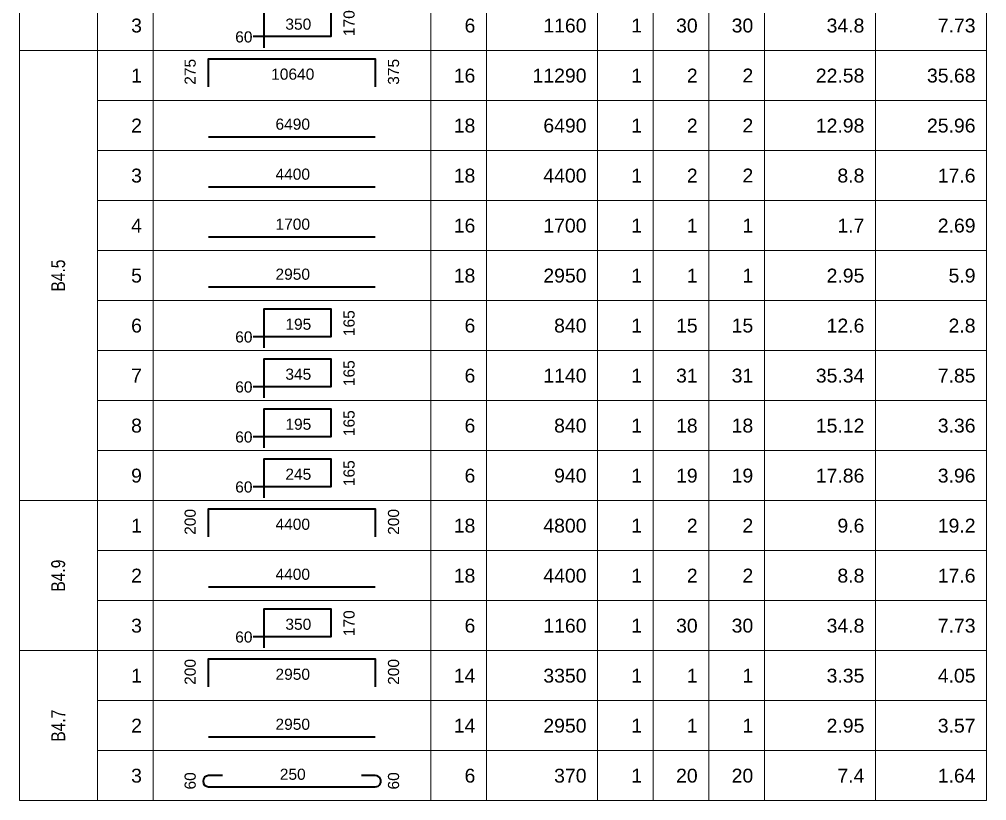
# Model space of a CAD drawing. Header units: millimetres. Extents: x -529861 to -223882, y -171969 to 61504.
# Drawn here: x -396757 to -384922, y -170063 to -160501 of the extents above; entities that cross this region are included whole.
import ezdxf
from ezdxf.enums import TextEntityAlignment as Align

# ---------------------------------------------------------------- set-up
doc = ezdxf.new("R2010")
doc.units = ezdxf.units.MM
doc.header["$LTSCALE"] = 5000
for name, color, linetype, lineweight in [('kata_net khung', 3, 'Continuous', 20), ('kata_text', 7, 'Continuous', 30), ('kata_thep chu', 1, 'Continuous', 35), ('S-dims', 8, 'Continuous', 18)]:
    doc.layers.add(name, color=color, linetype=linetype, lineweight=lineweight)
doc.styles.add('kata_text', font='arial.ttf', dxfattribs={"width": 0.8})

# ---------------------------------------------------------------- blocks, each defined once
blk = doc.blocks.new('dang05')
at = {"layer": 'kata_net khung'}
for p, q in [((0, 0), (0, -900)), ((1405, 0), (1405, -900)), ((2405, 0), (2405, -900)), ((7405, 0), (7405, -900)), ((8405, 0), (8405, -900)), ((10405, 0), (10405, -900)), ((11405, 0), (11405, -900)), ((12405, 0), (12405, -900)), ((13405, 0), (13405, -900)), ((15405, 0), (15405, -900)), ((17405, 0), (17405, -900)), ((1405, -900), (17405, -900))]:
    blk.add_line(p, q, dxfattribs=at)
at = {"layer": 'kata_thep chu'}
blk.add_lwpolyline([(4405, -850), (4405, -150), (5605, -150), (5605, -650), (4205, -650)], dxfattribs=at)
at = {"layer": 'kata_text', "style": 'kata_text'}
for tag, height, p in [('D03', 250, (2205, -450)), ('D03', 250, (8205, -450)), ('D03', 250, (10205, -450)), ('D03', 250, (11205, -450)), ('D03', 250, (12205, -450)), ('D03', 250, (13205, -450)), ('D03', 250, (15205, -450)), ('D03', 250, (17205, -450)), ('0000', 200, (4195, -654))]:
    blk.add_attdef(tag, text='', height=height, dxfattribs=at).set_placement(p, align=Align.MIDDLE_RIGHT)
blk.add_attdef('D03', text='', height=200, dxfattribs=at).set_placement((5020, -425), align=Align.MIDDLE_CENTER)
blk.add_attdef('1000', text='', height=200, rotation=90, dxfattribs=at).set_placement((5933, -173), align=Align.MIDDLE_RIGHT)
blk = doc.blocks.new('dang04')
at = {"layer": 'kata_net khung'}
for p, q in [((0, 0), (0, -900)), ((1405, 0), (1405, -900)), ((2405, 0), (2405, -900)), ((7405, 0), (7405, -900)), ((8405, 0), (8405, -900)), ((10405, 0), (10405, -900)), ((11405, 0), (11405, -900)), ((12405, 0), (12405, -900)), ((13405, 0), (13405, -900)), ((15405, 0), (15405, -900)), ((17405, 0), (17405, -900)), ((1405, -900), (17405, -900))]:
    blk.add_line(p, q, dxfattribs=at)
at = {"layer": 'kata_thep chu'}
blk.add_lwpolyline([(3405, -650), (3405, -150), (6405, -150), (6405, -650)], dxfattribs=at)
at = {"layer": 'kata_text', "style": 'kata_text'}
for p in [(3073, -150), (6733, -150)]:
    blk.add_attdef('D03', text='', height=200, rotation=90, dxfattribs=at).set_placement(p, align=Align.MIDDLE_RIGHT)
for p in [(2205, -450), (8205, -450), (10205, -450), (11205, -450), (12205, -450), (13205, -450), (15205, -450), (17205, -450)]:
    blk.add_attdef('D03', text='', height=250, dxfattribs=at).set_placement(p, align=Align.MIDDLE_RIGHT)
blk.add_attdef('D03', text='', height=200, dxfattribs=at).set_placement((4920, -425), align=Align.MIDDLE_CENTER)
blk = doc.blocks.new('dang01')
at = {"layer": 'kata_net khung'}
for p, q in [((0, 0), (0, -900)), ((1405, 0), (1405, -900)), ((2405, 0), (2405, -900)), ((7405, 0), (7405, -900)), ((8405, 0), (8405, -900)), ((10405, 0), (10405, -900)), ((11405, 0), (11405, -900)), ((12405, 0), (12405, -900)), ((13405, 0), (13405, -900)), ((15405, 0), (15405, -900)), ((17405, 0), (17405, -900)), ((1405, -900), (17405, -900))]:
    blk.add_line(p, q, dxfattribs=at)
at = {"layer": 'kata_thep chu'}
blk.add_line((3405, -650), (6405, -650), dxfattribs=at)
at = {"layer": 'kata_text', "style": 'kata_text'}
for p in [(2205, -450), (8205, -450), (10205, -450), (11205, -450), (12205, -450), (13205, -450), (15205, -450), (17205, -450)]:
    blk.add_attdef('D03', text='', height=250, dxfattribs=at).set_placement(p, align=Align.MIDDLE_RIGHT)
blk.add_attdef('00000000', text='', height=200, dxfattribs=at).set_placement((4920, -425), align=Align.MIDDLE_CENTER)
blk = doc.blocks.new('dang02')
at = {"layer": 'kata_net khung'}
for p, q in [((0, 0), (0, -900)), ((1405, 0), (1405, -900)), ((2405, 0), (2405, -900)), ((7405, 0), (7405, -900)), ((8405, 0), (8405, -900)), ((10405, 0), (10405, -900)), ((11405, 0), (11405, -900)), ((12405, 0), (12405, -900)), ((13405, 0), (13405, -900)), ((15405, 0), (15405, -900)), ((17405, 0), (17405, -900)), ((1405, -900), (17405, -900))]:
    blk.add_line(p, q, dxfattribs=at)
at = {"layer": 'kata_thep chu'}
blk.add_lwpolyline([(3655, -450), (3405, -450, 1), (3405, -650), (6405, -650, 1.000854), (6405, -450), (6155, -450)], format="xyb", dxfattribs=at)
at = {"layer": 'kata_text', "style": 'kata_text'}
for p in [(2205, -450), (8205, -450), (10205, -450), (11205, -450), (12205, -450), (13205, -450), (15205, -450), (17205, -450)]:
    blk.add_attdef('D03', text='', height=250, dxfattribs=at).set_placement(p, align=Align.MIDDLE_RIGHT)
for p in [(3073, -699), (6733, -699)]:
    blk.add_attdef('D03', text='', height=200, rotation=90, dxfattribs=at).set_placement(p, align=Align.MIDDLE_LEFT)
blk.add_attdef('D03', text='', height=200, dxfattribs=at).set_placement((4920, -425), align=Align.MIDDLE_CENTER)

msp = doc.modelspace()

# ---------------------------------------------------------------- linework, layer by layer
at = {"layer": 'kata_net khung', "linetype": 'ByBlock', "ltscale": 1500}
for p, q in [((-396757.14, -160883.11), (-395801.55, -160883.11)), ((-396757.14, -166391.11), (-395801.55, -166391.11)), ((-396757.14, -168227.11), (-395801.55, -168227.11))]:
    msp.add_line(p, q, dxfattribs=at)
at = {"layer": 'S-dims', "linetype": 'ByBlock', "ltscale": 1500}
msp.add_line((-396757.14, -170063.11), (-395801.55, -170063.11), dxfattribs=at)

# ---------------------------------------------------------------- block references
at = {"layer": 'kata_net khung', "linetype": 'ByBlock', "ltscale": 1500}
ref = msp.add_blockref('dang05', (-396757.14, -160271.11), dxfattribs=dict(at, xscale=0.68, yscale=0.68, zscale=0.68))
ref.add_attrib('D03', '3', dxfattribs={"layer": 'kata_text', "height": 170, "style": 'kata_text'}).set_placement((-395257.55, -160577.11), align=Align.MIDDLE_RIGHT)
ref.add_attrib('0000', '60', dxfattribs={"layer": 'kata_text', "height": 136, "style": 'kata_text'}).set_placement((-393904.6, -160716.1), align=Align.MIDDLE_RIGHT)
ref.add_attrib('D03', '350', dxfattribs={"layer": 'kata_text', "height": 136, "style": 'kata_text'}).set_placement((-393343.8, -160559.93), align=Align.MIDDLE_CENTER)
ref.add_attrib('1000', '170', dxfattribs={"layer": 'kata_text', "height": 136, "rotation": 90, "style": 'kata_text'}).set_placement((-392723.04, -160389.07), align=Align.MIDDLE_RIGHT)
ref.add_attrib('D03', '6', dxfattribs={"layer": 'kata_text', "height": 170, "style": 'kata_text'}).set_placement((-391177.55, -160577.11), align=Align.MIDDLE_RIGHT)
ref.add_attrib('D03', '1160', dxfattribs={"layer": 'kata_text', "height": 170, "style": 'kata_text'}).set_placement((-389817.55, -160577.11), align=Align.MIDDLE_RIGHT)
ref.add_attrib('D03', '1', dxfattribs={"layer": 'kata_text', "height": 170, "style": 'kata_text'}).set_placement((-389137.55, -160577.11), align=Align.MIDDLE_RIGHT)
ref.add_attrib('D03', '30', dxfattribs={"layer": 'kata_text', "height": 170, "style": 'kata_text'}).set_placement((-388457.55, -160577.11), align=Align.MIDDLE_RIGHT)
ref.add_attrib('D03', '30', dxfattribs={"layer": 'kata_text', "height": 170, "style": 'kata_text'}).set_placement((-387777.55, -160576.88), align=Align.MIDDLE_RIGHT)
ref.add_attrib('D03', '34.8', dxfattribs={"layer": 'kata_text', "height": 170, "style": 'kata_text'}).set_placement((-386417.55, -160577.11), align=Align.MIDDLE_RIGHT)
ref.add_attrib('D03', '7.73', dxfattribs={"layer": 'kata_text', "height": 170, "style": 'kata_text'}).set_placement((-385057.55, -160577.11), align=Align.MIDDLE_RIGHT)
ref = msp.add_blockref('dang04', (-396757.14, -160883.11), dxfattribs=dict(at, xscale=0.68, yscale=0.68, zscale=0.68))
ref.add_attrib('D03', '1', dxfattribs={"layer": 'kata_text', "height": 170, "style": 'kata_text'}).set_placement((-395257.55, -161189.11), align=Align.MIDDLE_RIGHT)
ref.add_attrib('D03', '275', dxfattribs={"layer": 'kata_text', "height": 136, "rotation": 90, "style": 'kata_text'}).set_placement((-394667.27, -160985.11), align=Align.MIDDLE_RIGHT)
ref.add_attrib('D03', '10640', dxfattribs={"layer": 'kata_text', "height": 136, "style": 'kata_text'}).set_placement((-393411.8, -161171.93), align=Align.MIDDLE_CENTER)
ref.add_attrib('D03', '375', dxfattribs={"layer": 'kata_text', "height": 136, "rotation": 90, "style": 'kata_text'}).set_placement((-392179.04, -160985.11), align=Align.MIDDLE_RIGHT)
ref.add_attrib('D03', '16', dxfattribs={"layer": 'kata_text', "height": 170, "style": 'kata_text'}).set_placement((-391177.55, -161189.11), align=Align.MIDDLE_RIGHT)
ref.add_attrib('D03', '11290', dxfattribs={"layer": 'kata_text', "height": 170, "style": 'kata_text'}).set_placement((-389817.55, -161189.11), align=Align.MIDDLE_RIGHT)
ref.add_attrib('D03', '1', dxfattribs={"layer": 'kata_text', "height": 170, "style": 'kata_text'}).set_placement((-389137.55, -161189.11), align=Align.MIDDLE_RIGHT)
ref.add_attrib('D03', '2', dxfattribs={"layer": 'kata_text', "height": 170, "style": 'kata_text'}).set_placement((-388457.55, -161189.11), align=Align.MIDDLE_RIGHT)
ref.add_attrib('D03', '2', dxfattribs={"layer": 'kata_text', "height": 170, "style": 'kata_text'}).set_placement((-387777.55, -161188.88), align=Align.MIDDLE_RIGHT)
ref.add_attrib('D03', '22.58', dxfattribs={"layer": 'kata_text', "height": 170, "style": 'kata_text'}).set_placement((-386417.55, -161189.11), align=Align.MIDDLE_RIGHT)
ref.add_attrib('D03', '35.68', dxfattribs={"layer": 'kata_text', "height": 170, "style": 'kata_text'}).set_placement((-385057.55, -161189.11), align=Align.MIDDLE_RIGHT)
ref = msp.add_blockref('dang01', (-396757.14, -161495.11), dxfattribs=dict(at, xscale=0.68, yscale=0.68, zscale=0.68))
ref.add_attrib('D03', '2', dxfattribs={"layer": 'kata_text', "height": 170, "style": 'kata_text'}).set_placement((-395257.55, -161801.11), align=Align.MIDDLE_RIGHT)
ref.add_attrib('00000000', '6490', dxfattribs={"layer": 'kata_text', "height": 136, "style": 'kata_text'}).set_placement((-393411.8, -161783.93), align=Align.MIDDLE_CENTER)
ref.add_attrib('D03', '18', dxfattribs={"layer": 'kata_text', "height": 170, "style": 'kata_text'}).set_placement((-391177.55, -161801.11), align=Align.MIDDLE_RIGHT)
ref.add_attrib('D03', '6490', dxfattribs={"layer": 'kata_text', "height": 170, "style": 'kata_text'}).set_placement((-389817.55, -161801.11), align=Align.MIDDLE_RIGHT)
ref.add_attrib('D03', '1', dxfattribs={"layer": 'kata_text', "height": 170, "style": 'kata_text'}).set_placement((-389137.55, -161801.11), align=Align.MIDDLE_RIGHT)
ref.add_attrib('D03', '2', dxfattribs={"layer": 'kata_text', "height": 170, "style": 'kata_text'}).set_placement((-388457.55, -161801.11), align=Align.MIDDLE_RIGHT)
ref.add_attrib('D03', '2', dxfattribs={"layer": 'kata_text', "height": 170, "style": 'kata_text'}).set_placement((-387777.55, -161800.88), align=Align.MIDDLE_RIGHT)
ref.add_attrib('D03', '12.98', dxfattribs={"layer": 'kata_text', "height": 170, "style": 'kata_text'}).set_placement((-386417.55, -161801.11), align=Align.MIDDLE_RIGHT)
ref.add_attrib('D03', '25.96', dxfattribs={"layer": 'kata_text', "height": 170, "style": 'kata_text'}).set_placement((-385057.55, -161801.11), align=Align.MIDDLE_RIGHT)
ref = msp.add_blockref('dang01', (-396757.14, -162107.11), dxfattribs=dict(at, xscale=0.68, yscale=0.68, zscale=0.68))
ref.add_attrib('D03', '3', dxfattribs={"layer": 'kata_text', "height": 170, "style": 'kata_text'}).set_placement((-395257.55, -162413.11), align=Align.MIDDLE_RIGHT)
ref.add_attrib('00000000', '4400', dxfattribs={"layer": 'kata_text', "height": 136, "style": 'kata_text'}).set_placement((-393411.8, -162395.93), align=Align.MIDDLE_CENTER)
ref.add_attrib('D03', '18', dxfattribs={"layer": 'kata_text', "height": 170, "style": 'kata_text'}).set_placement((-391177.55, -162413.11), align=Align.MIDDLE_RIGHT)
ref.add_attrib('D03', '4400', dxfattribs={"layer": 'kata_text', "height": 170, "style": 'kata_text'}).set_placement((-389817.55, -162413.11), align=Align.MIDDLE_RIGHT)
ref.add_attrib('D03', '1', dxfattribs={"layer": 'kata_text', "height": 170, "style": 'kata_text'}).set_placement((-389137.55, -162413.11), align=Align.MIDDLE_RIGHT)
ref.add_attrib('D03', '2', dxfattribs={"layer": 'kata_text', "height": 170, "style": 'kata_text'}).set_placement((-388457.55, -162413.11), align=Align.MIDDLE_RIGHT)
ref.add_attrib('D03', '2', dxfattribs={"layer": 'kata_text', "height": 170, "style": 'kata_text'}).set_placement((-387777.55, -162412.88), align=Align.MIDDLE_RIGHT)
ref.add_attrib('D03', '8.8', dxfattribs={"layer": 'kata_text', "height": 170, "style": 'kata_text'}).set_placement((-386417.55, -162413.11), align=Align.MIDDLE_RIGHT)
ref.add_attrib('D03', '17.6', dxfattribs={"layer": 'kata_text', "height": 170, "style": 'kata_text'}).set_placement((-385057.55, -162413.11), align=Align.MIDDLE_RIGHT)
ref = msp.add_blockref('dang01', (-396757.14, -162719.11), dxfattribs=dict(at, xscale=0.68, yscale=0.68, zscale=0.68))
ref.add_attrib('D03', '4', dxfattribs={"layer": 'kata_text', "height": 170, "style": 'kata_text'}).set_placement((-395257.55, -163025.11), align=Align.MIDDLE_RIGHT)
ref.add_attrib('00000000', '1700', dxfattribs={"layer": 'kata_text', "height": 136, "style": 'kata_text'}).set_placement((-393411.8, -163007.93), align=Align.MIDDLE_CENTER)
ref.add_attrib('D03', '16', dxfattribs={"layer": 'kata_text', "height": 170, "style": 'kata_text'}).set_placement((-391177.55, -163025.11), align=Align.MIDDLE_RIGHT)
ref.add_attrib('D03', '1700', dxfattribs={"layer": 'kata_text', "height": 170, "style": 'kata_text'}).set_placement((-389817.55, -163025.11), align=Align.MIDDLE_RIGHT)
ref.add_attrib('D03', '1', dxfattribs={"layer": 'kata_text', "height": 170, "style": 'kata_text'}).set_placement((-389137.55, -163025.11), align=Align.MIDDLE_RIGHT)
ref.add_attrib('D03', '1', dxfattribs={"layer": 'kata_text', "height": 170, "style": 'kata_text'}).set_placement((-388457.55, -163025.11), align=Align.MIDDLE_RIGHT)
ref.add_attrib('D03', '1', dxfattribs={"layer": 'kata_text', "height": 170, "style": 'kata_text'}).set_placement((-387777.55, -163024.88), align=Align.MIDDLE_RIGHT)
ref.add_attrib('D03', '1.7', dxfattribs={"layer": 'kata_text', "height": 170, "style": 'kata_text'}).set_placement((-386417.55, -163025.11), align=Align.MIDDLE_RIGHT)
ref.add_attrib('D03', '2.69', dxfattribs={"layer": 'kata_text', "height": 170, "style": 'kata_text'}).set_placement((-385057.55, -163025.11), align=Align.MIDDLE_RIGHT)
ref = msp.add_blockref('dang01', (-396757.14, -163331.11), dxfattribs=dict(at, xscale=0.68, yscale=0.68, zscale=0.68))
ref.add_attrib('D03', '5', dxfattribs={"layer": 'kata_text', "height": 170, "style": 'kata_text'}).set_placement((-395257.55, -163637.11), align=Align.MIDDLE_RIGHT)
ref.add_attrib('00000000', '2950', dxfattribs={"layer": 'kata_text', "height": 136, "style": 'kata_text'}).set_placement((-393411.8, -163619.93), align=Align.MIDDLE_CENTER)
ref.add_attrib('D03', '18', dxfattribs={"layer": 'kata_text', "height": 170, "style": 'kata_text'}).set_placement((-391177.55, -163637.11), align=Align.MIDDLE_RIGHT)
ref.add_attrib('D03', '2950', dxfattribs={"layer": 'kata_text', "height": 170, "style": 'kata_text'}).set_placement((-389817.55, -163637.11), align=Align.MIDDLE_RIGHT)
ref.add_attrib('D03', '1', dxfattribs={"layer": 'kata_text', "height": 170, "style": 'kata_text'}).set_placement((-389137.55, -163637.11), align=Align.MIDDLE_RIGHT)
ref.add_attrib('D03', '1', dxfattribs={"layer": 'kata_text', "height": 170, "style": 'kata_text'}).set_placement((-388457.55, -163637.11), align=Align.MIDDLE_RIGHT)
ref.add_attrib('D03', '1', dxfattribs={"layer": 'kata_text', "height": 170, "style": 'kata_text'}).set_placement((-387777.55, -163636.88), align=Align.MIDDLE_RIGHT)
ref.add_attrib('D03', '2.95', dxfattribs={"layer": 'kata_text', "height": 170, "style": 'kata_text'}).set_placement((-386417.55, -163637.11), align=Align.MIDDLE_RIGHT)
ref.add_attrib('D03', '5.9', dxfattribs={"layer": 'kata_text', "height": 170, "style": 'kata_text'}).set_placement((-385057.55, -163637.11), align=Align.MIDDLE_RIGHT)
ref = msp.add_blockref('dang05', (-396757.14, -163943.11), dxfattribs=dict(at, xscale=0.68, yscale=0.68, zscale=0.68))
ref.add_attrib('D03', '6', dxfattribs={"layer": 'kata_text', "height": 170, "style": 'kata_text'}).set_placement((-395257.55, -164249.11), align=Align.MIDDLE_RIGHT)
ref.add_attrib('0000', '60', dxfattribs={"layer": 'kata_text', "height": 136, "style": 'kata_text'}).set_placement((-393904.6, -164388.1), align=Align.MIDDLE_RIGHT)
ref.add_attrib('D03', '195', dxfattribs={"layer": 'kata_text', "height": 136, "style": 'kata_text'}).set_placement((-393343.8, -164231.93), align=Align.MIDDLE_CENTER)
ref.add_attrib('1000', '165', dxfattribs={"layer": 'kata_text', "height": 136, "rotation": 90, "style": 'kata_text'}).set_placement((-392723.04, -164061.07), align=Align.MIDDLE_RIGHT)
ref.add_attrib('D03', '6', dxfattribs={"layer": 'kata_text', "height": 170, "style": 'kata_text'}).set_placement((-391177.55, -164249.11), align=Align.MIDDLE_RIGHT)
ref.add_attrib('D03', '840', dxfattribs={"layer": 'kata_text', "height": 170, "style": 'kata_text'}).set_placement((-389817.55, -164249.11), align=Align.MIDDLE_RIGHT)
ref.add_attrib('D03', '1', dxfattribs={"layer": 'kata_text', "height": 170, "style": 'kata_text'}).set_placement((-389137.55, -164249.11), align=Align.MIDDLE_RIGHT)
ref.add_attrib('D03', '15', dxfattribs={"layer": 'kata_text', "height": 170, "style": 'kata_text'}).set_placement((-388457.55, -164249.11), align=Align.MIDDLE_RIGHT)
ref.add_attrib('D03', '15', dxfattribs={"layer": 'kata_text', "height": 170, "style": 'kata_text'}).set_placement((-387777.55, -164248.88), align=Align.MIDDLE_RIGHT)
ref.add_attrib('D03', '12.6', dxfattribs={"layer": 'kata_text', "height": 170, "style": 'kata_text'}).set_placement((-386417.55, -164249.11), align=Align.MIDDLE_RIGHT)
ref.add_attrib('D03', '2.8', dxfattribs={"layer": 'kata_text', "height": 170, "style": 'kata_text'}).set_placement((-385057.55, -164249.11), align=Align.MIDDLE_RIGHT)
ref = msp.add_blockref('dang05', (-396757.14, -164555.11), dxfattribs=dict(at, xscale=0.68, yscale=0.68, zscale=0.68))
ref.add_attrib('D03', '7', dxfattribs={"layer": 'kata_text', "height": 170, "style": 'kata_text'}).set_placement((-395257.55, -164861.11), align=Align.MIDDLE_RIGHT)
ref.add_attrib('0000', '60', dxfattribs={"layer": 'kata_text', "height": 136, "style": 'kata_text'}).set_placement((-393904.6, -165000.1), align=Align.MIDDLE_RIGHT)
ref.add_attrib('D03', '345', dxfattribs={"layer": 'kata_text', "height": 136, "style": 'kata_text'}).set_placement((-393343.8, -164843.93), align=Align.MIDDLE_CENTER)
ref.add_attrib('1000', '165', dxfattribs={"layer": 'kata_text', "height": 136, "rotation": 90, "style": 'kata_text'}).set_placement((-392723.04, -164673.07), align=Align.MIDDLE_RIGHT)
ref.add_attrib('D03', '6', dxfattribs={"layer": 'kata_text', "height": 170, "style": 'kata_text'}).set_placement((-391177.55, -164861.11), align=Align.MIDDLE_RIGHT)
ref.add_attrib('D03', '1140', dxfattribs={"layer": 'kata_text', "height": 170, "style": 'kata_text'}).set_placement((-389817.55, -164861.11), align=Align.MIDDLE_RIGHT)
ref.add_attrib('D03', '1', dxfattribs={"layer": 'kata_text', "height": 170, "style": 'kata_text'}).set_placement((-389137.55, -164861.11), align=Align.MIDDLE_RIGHT)
ref.add_attrib('D03', '31', dxfattribs={"layer": 'kata_text', "height": 170, "style": 'kata_text'}).set_placement((-388457.55, -164861.11), align=Align.MIDDLE_RIGHT)
ref.add_attrib('D03', '31', dxfattribs={"layer": 'kata_text', "height": 170, "style": 'kata_text'}).set_placement((-387777.55, -164860.88), align=Align.MIDDLE_RIGHT)
ref.add_attrib('D03', '35.34', dxfattribs={"layer": 'kata_text', "height": 170, "style": 'kata_text'}).set_placement((-386417.55, -164861.11), align=Align.MIDDLE_RIGHT)
ref.add_attrib('D03', '7.85', dxfattribs={"layer": 'kata_text', "height": 170, "style": 'kata_text'}).set_placement((-385057.55, -164861.11), align=Align.MIDDLE_RIGHT)
ref = msp.add_blockref('dang05', (-396757.14, -165167.11), dxfattribs=dict(at, xscale=0.68, yscale=0.68, zscale=0.68))
ref.add_attrib('D03', '8', dxfattribs={"layer": 'kata_text', "height": 170, "style": 'kata_text'}).set_placement((-395257.55, -165473.11), align=Align.MIDDLE_RIGHT)
ref.add_attrib('0000', '60', dxfattribs={"layer": 'kata_text', "height": 136, "style": 'kata_text'}).set_placement((-393904.6, -165612.1), align=Align.MIDDLE_RIGHT)
ref.add_attrib('D03', '195', dxfattribs={"layer": 'kata_text', "height": 136, "style": 'kata_text'}).set_placement((-393343.8, -165455.93), align=Align.MIDDLE_CENTER)
ref.add_attrib('1000', '165', dxfattribs={"layer": 'kata_text', "height": 136, "rotation": 90, "style": 'kata_text'}).set_placement((-392723.04, -165285.07), align=Align.MIDDLE_RIGHT)
ref.add_attrib('D03', '6', dxfattribs={"layer": 'kata_text', "height": 170, "style": 'kata_text'}).set_placement((-391177.55, -165473.11), align=Align.MIDDLE_RIGHT)
ref.add_attrib('D03', '840', dxfattribs={"layer": 'kata_text', "height": 170, "style": 'kata_text'}).set_placement((-389817.55, -165473.11), align=Align.MIDDLE_RIGHT)
ref.add_attrib('D03', '1', dxfattribs={"layer": 'kata_text', "height": 170, "style": 'kata_text'}).set_placement((-389137.55, -165473.11), align=Align.MIDDLE_RIGHT)
ref.add_attrib('D03', '18', dxfattribs={"layer": 'kata_text', "height": 170, "style": 'kata_text'}).set_placement((-388457.55, -165473.11), align=Align.MIDDLE_RIGHT)
ref.add_attrib('D03', '18', dxfattribs={"layer": 'kata_text', "height": 170, "style": 'kata_text'}).set_placement((-387777.55, -165472.88), align=Align.MIDDLE_RIGHT)
ref.add_attrib('D03', '15.12', dxfattribs={"layer": 'kata_text', "height": 170, "style": 'kata_text'}).set_placement((-386417.55, -165473.11), align=Align.MIDDLE_RIGHT)
ref.add_attrib('D03', '3.36', dxfattribs={"layer": 'kata_text', "height": 170, "style": 'kata_text'}).set_placement((-385057.55, -165473.11), align=Align.MIDDLE_RIGHT)
ref = msp.add_blockref('dang05', (-396757.14, -165779.11), dxfattribs=dict(at, xscale=0.68, yscale=0.68, zscale=0.68))
ref.add_attrib('D03', '9', dxfattribs={"layer": 'kata_text', "height": 170, "style": 'kata_text'}).set_placement((-395257.55, -166085.11), align=Align.MIDDLE_RIGHT)
ref.add_attrib('0000', '60', dxfattribs={"layer": 'kata_text', "height": 136, "style": 'kata_text'}).set_placement((-393904.6, -166224.1), align=Align.MIDDLE_RIGHT)
ref.add_attrib('D03', '245', dxfattribs={"layer": 'kata_text', "height": 136, "style": 'kata_text'}).set_placement((-393343.8, -166067.93), align=Align.MIDDLE_CENTER)
ref.add_attrib('1000', '165', dxfattribs={"layer": 'kata_text', "height": 136, "rotation": 90, "style": 'kata_text'}).set_placement((-392723.04, -165897.07), align=Align.MIDDLE_RIGHT)
ref.add_attrib('D03', '6', dxfattribs={"layer": 'kata_text', "height": 170, "style": 'kata_text'}).set_placement((-391177.55, -166085.11), align=Align.MIDDLE_RIGHT)
ref.add_attrib('D03', '940', dxfattribs={"layer": 'kata_text', "height": 170, "style": 'kata_text'}).set_placement((-389817.55, -166085.11), align=Align.MIDDLE_RIGHT)
ref.add_attrib('D03', '1', dxfattribs={"layer": 'kata_text', "height": 170, "style": 'kata_text'}).set_placement((-389137.55, -166085.11), align=Align.MIDDLE_RIGHT)
ref.add_attrib('D03', '19', dxfattribs={"layer": 'kata_text', "height": 170, "style": 'kata_text'}).set_placement((-388457.55, -166085.11), align=Align.MIDDLE_RIGHT)
ref.add_attrib('D03', '19', dxfattribs={"layer": 'kata_text', "height": 170, "style": 'kata_text'}).set_placement((-387777.55, -166084.88), align=Align.MIDDLE_RIGHT)
ref.add_attrib('D03', '17.86', dxfattribs={"layer": 'kata_text', "height": 170, "style": 'kata_text'}).set_placement((-386417.55, -166085.11), align=Align.MIDDLE_RIGHT)
ref.add_attrib('D03', '3.96', dxfattribs={"layer": 'kata_text', "height": 170, "style": 'kata_text'}).set_placement((-385057.55, -166085.11), align=Align.MIDDLE_RIGHT)
ref = msp.add_blockref('dang04', (-396757.14, -166391.11), dxfattribs=dict(at, xscale=0.68, yscale=0.68, zscale=0.68))
ref.add_attrib('D03', '1', dxfattribs={"layer": 'kata_text', "height": 170, "style": 'kata_text'}).set_placement((-395257.55, -166697.11), align=Align.MIDDLE_RIGHT)
ref.add_attrib('D03', '200', dxfattribs={"layer": 'kata_text', "height": 136, "rotation": 90, "style": 'kata_text'}).set_placement((-394667.27, -166493.11), align=Align.MIDDLE_RIGHT)
ref.add_attrib('D03', '4400', dxfattribs={"layer": 'kata_text', "height": 136, "style": 'kata_text'}).set_placement((-393411.8, -166679.93), align=Align.MIDDLE_CENTER)
ref.add_attrib('D03', '200', dxfattribs={"layer": 'kata_text', "height": 136, "rotation": 90, "style": 'kata_text'}).set_placement((-392179.04, -166493.11), align=Align.MIDDLE_RIGHT)
ref.add_attrib('D03', '18', dxfattribs={"layer": 'kata_text', "height": 170, "style": 'kata_text'}).set_placement((-391177.55, -166697.11), align=Align.MIDDLE_RIGHT)
ref.add_attrib('D03', '4800', dxfattribs={"layer": 'kata_text', "height": 170, "style": 'kata_text'}).set_placement((-389817.55, -166697.11), align=Align.MIDDLE_RIGHT)
ref.add_attrib('D03', '1', dxfattribs={"layer": 'kata_text', "height": 170, "style": 'kata_text'}).set_placement((-389137.55, -166697.11), align=Align.MIDDLE_RIGHT)
ref.add_attrib('D03', '2', dxfattribs={"layer": 'kata_text', "height": 170, "style": 'kata_text'}).set_placement((-388457.55, -166697.11), align=Align.MIDDLE_RIGHT)
ref.add_attrib('D03', '2', dxfattribs={"layer": 'kata_text', "height": 170, "style": 'kata_text'}).set_placement((-387777.55, -166696.88), align=Align.MIDDLE_RIGHT)
ref.add_attrib('D03', '9.6', dxfattribs={"layer": 'kata_text', "height": 170, "style": 'kata_text'}).set_placement((-386417.55, -166697.11), align=Align.MIDDLE_RIGHT)
ref.add_attrib('D03', '19.2', dxfattribs={"layer": 'kata_text', "height": 170, "style": 'kata_text'}).set_placement((-385057.55, -166697.11), align=Align.MIDDLE_RIGHT)
ref = msp.add_blockref('dang01', (-396757.14, -167003.11), dxfattribs=dict(at, xscale=0.68, yscale=0.68, zscale=0.68))
ref.add_attrib('D03', '2', dxfattribs={"layer": 'kata_text', "height": 170, "style": 'kata_text'}).set_placement((-395257.55, -167309.11), align=Align.MIDDLE_RIGHT)
ref.add_attrib('00000000', '4400', dxfattribs={"layer": 'kata_text', "height": 136, "style": 'kata_text'}).set_placement((-393411.8, -167291.93), align=Align.MIDDLE_CENTER)
ref.add_attrib('D03', '18', dxfattribs={"layer": 'kata_text', "height": 170, "style": 'kata_text'}).set_placement((-391177.55, -167309.11), align=Align.MIDDLE_RIGHT)
ref.add_attrib('D03', '4400', dxfattribs={"layer": 'kata_text', "height": 170, "style": 'kata_text'}).set_placement((-389817.55, -167309.11), align=Align.MIDDLE_RIGHT)
ref.add_attrib('D03', '1', dxfattribs={"layer": 'kata_text', "height": 170, "style": 'kata_text'}).set_placement((-389137.55, -167309.11), align=Align.MIDDLE_RIGHT)
ref.add_attrib('D03', '2', dxfattribs={"layer": 'kata_text', "height": 170, "style": 'kata_text'}).set_placement((-388457.55, -167309.11), align=Align.MIDDLE_RIGHT)
ref.add_attrib('D03', '2', dxfattribs={"layer": 'kata_text', "height": 170, "style": 'kata_text'}).set_placement((-387777.55, -167308.88), align=Align.MIDDLE_RIGHT)
ref.add_attrib('D03', '8.8', dxfattribs={"layer": 'kata_text', "height": 170, "style": 'kata_text'}).set_placement((-386417.55, -167309.11), align=Align.MIDDLE_RIGHT)
ref.add_attrib('D03', '17.6', dxfattribs={"layer": 'kata_text', "height": 170, "style": 'kata_text'}).set_placement((-385057.55, -167309.11), align=Align.MIDDLE_RIGHT)
ref = msp.add_blockref('dang05', (-396757.14, -167615.11), dxfattribs=dict(at, xscale=0.68, yscale=0.68, zscale=0.68))
ref.add_attrib('D03', '3', dxfattribs={"layer": 'kata_text', "height": 170, "style": 'kata_text'}).set_placement((-395257.55, -167921.11), align=Align.MIDDLE_RIGHT)
ref.add_attrib('0000', '60', dxfattribs={"layer": 'kata_text', "height": 136, "style": 'kata_text'}).set_placement((-393904.6, -168060.1), align=Align.MIDDLE_RIGHT)
ref.add_attrib('D03', '350', dxfattribs={"layer": 'kata_text', "height": 136, "style": 'kata_text'}).set_placement((-393343.8, -167903.93), align=Align.MIDDLE_CENTER)
ref.add_attrib('1000', '170', dxfattribs={"layer": 'kata_text', "height": 136, "rotation": 90, "style": 'kata_text'}).set_placement((-392723.04, -167733.07), align=Align.MIDDLE_RIGHT)
ref.add_attrib('D03', '6', dxfattribs={"layer": 'kata_text', "height": 170, "style": 'kata_text'}).set_placement((-391177.55, -167921.11), align=Align.MIDDLE_RIGHT)
ref.add_attrib('D03', '1160', dxfattribs={"layer": 'kata_text', "height": 170, "style": 'kata_text'}).set_placement((-389817.55, -167921.11), align=Align.MIDDLE_RIGHT)
ref.add_attrib('D03', '1', dxfattribs={"layer": 'kata_text', "height": 170, "style": 'kata_text'}).set_placement((-389137.55, -167921.11), align=Align.MIDDLE_RIGHT)
ref.add_attrib('D03', '30', dxfattribs={"layer": 'kata_text', "height": 170, "style": 'kata_text'}).set_placement((-388457.55, -167921.11), align=Align.MIDDLE_RIGHT)
ref.add_attrib('D03', '30', dxfattribs={"layer": 'kata_text', "height": 170, "style": 'kata_text'}).set_placement((-387777.55, -167920.88), align=Align.MIDDLE_RIGHT)
ref.add_attrib('D03', '34.8', dxfattribs={"layer": 'kata_text', "height": 170, "style": 'kata_text'}).set_placement((-386417.55, -167921.11), align=Align.MIDDLE_RIGHT)
ref.add_attrib('D03', '7.73', dxfattribs={"layer": 'kata_text', "height": 170, "style": 'kata_text'}).set_placement((-385057.55, -167921.11), align=Align.MIDDLE_RIGHT)
ref = msp.add_blockref('dang04', (-396757.14, -168227.11), dxfattribs=dict(at, xscale=0.68, yscale=0.68, zscale=0.68))
ref.add_attrib('D03', '1', dxfattribs={"layer": 'kata_text', "height": 170, "style": 'kata_text'}).set_placement((-395257.55, -168533.11), align=Align.MIDDLE_RIGHT)
ref.add_attrib('D03', '200', dxfattribs={"layer": 'kata_text', "height": 136, "rotation": 90, "style": 'kata_text'}).set_placement((-394667.27, -168329.11), align=Align.MIDDLE_RIGHT)
ref.add_attrib('D03', '2950', dxfattribs={"layer": 'kata_text', "height": 136, "style": 'kata_text'}).set_placement((-393411.8, -168515.93), align=Align.MIDDLE_CENTER)
ref.add_attrib('D03', '200', dxfattribs={"layer": 'kata_text', "height": 136, "rotation": 90, "style": 'kata_text'}).set_placement((-392179.04, -168329.11), align=Align.MIDDLE_RIGHT)
ref.add_attrib('D03', '14', dxfattribs={"layer": 'kata_text', "height": 170, "style": 'kata_text'}).set_placement((-391177.55, -168533.11), align=Align.MIDDLE_RIGHT)
ref.add_attrib('D03', '3350', dxfattribs={"layer": 'kata_text', "height": 170, "style": 'kata_text'}).set_placement((-389817.55, -168533.11), align=Align.MIDDLE_RIGHT)
ref.add_attrib('D03', '1', dxfattribs={"layer": 'kata_text', "height": 170, "style": 'kata_text'}).set_placement((-389137.55, -168533.11), align=Align.MIDDLE_RIGHT)
ref.add_attrib('D03', '1', dxfattribs={"layer": 'kata_text', "height": 170, "style": 'kata_text'}).set_placement((-388457.55, -168533.11), align=Align.MIDDLE_RIGHT)
ref.add_attrib('D03', '1', dxfattribs={"layer": 'kata_text', "height": 170, "style": 'kata_text'}).set_placement((-387777.55, -168532.88), align=Align.MIDDLE_RIGHT)
ref.add_attrib('D03', '3.35', dxfattribs={"layer": 'kata_text', "height": 170, "style": 'kata_text'}).set_placement((-386417.55, -168533.11), align=Align.MIDDLE_RIGHT)
ref.add_attrib('D03', '4.05', dxfattribs={"layer": 'kata_text', "height": 170, "style": 'kata_text'}).set_placement((-385057.55, -168533.11), align=Align.MIDDLE_RIGHT)
ref = msp.add_blockref('dang01', (-396757.14, -168839.11), dxfattribs=dict(at, xscale=0.68, yscale=0.68, zscale=0.68))
ref.add_attrib('D03', '2', dxfattribs={"layer": 'kata_text', "height": 170, "style": 'kata_text'}).set_placement((-395257.55, -169145.11), align=Align.MIDDLE_RIGHT)
ref.add_attrib('00000000', '2950', dxfattribs={"layer": 'kata_text', "height": 136, "style": 'kata_text'}).set_placement((-393411.8, -169127.93), align=Align.MIDDLE_CENTER)
ref.add_attrib('D03', '14', dxfattribs={"layer": 'kata_text', "height": 170, "style": 'kata_text'}).set_placement((-391177.55, -169145.11), align=Align.MIDDLE_RIGHT)
ref.add_attrib('D03', '2950', dxfattribs={"layer": 'kata_text', "height": 170, "style": 'kata_text'}).set_placement((-389817.55, -169145.11), align=Align.MIDDLE_RIGHT)
ref.add_attrib('D03', '1', dxfattribs={"layer": 'kata_text', "height": 170, "style": 'kata_text'}).set_placement((-389137.55, -169145.11), align=Align.MIDDLE_RIGHT)
ref.add_attrib('D03', '1', dxfattribs={"layer": 'kata_text', "height": 170, "style": 'kata_text'}).set_placement((-388457.55, -169145.11), align=Align.MIDDLE_RIGHT)
ref.add_attrib('D03', '1', dxfattribs={"layer": 'kata_text', "height": 170, "style": 'kata_text'}).set_placement((-387777.55, -169144.88), align=Align.MIDDLE_RIGHT)
ref.add_attrib('D03', '2.95', dxfattribs={"layer": 'kata_text', "height": 170, "style": 'kata_text'}).set_placement((-386417.55, -169145.11), align=Align.MIDDLE_RIGHT)
ref.add_attrib('D03', '3.57', dxfattribs={"layer": 'kata_text', "height": 170, "style": 'kata_text'}).set_placement((-385057.55, -169145.11), align=Align.MIDDLE_RIGHT)
ref = msp.add_blockref('dang02', (-396757.14, -169451.11), dxfattribs=dict(at, xscale=0.68, yscale=0.68, zscale=0.68))
ref.add_attrib('D03', '3', dxfattribs={"layer": 'kata_text', "height": 170, "style": 'kata_text'}).set_placement((-395257.55, -169757.11), align=Align.MIDDLE_RIGHT)
ref.add_attrib('D03', '60', dxfattribs={"layer": 'kata_text', "height": 136, "rotation": 90, "style": 'kata_text'}).set_placement((-394667.27, -169926.54), align=Align.MIDDLE_LEFT)
ref.add_attrib('D03', '250', dxfattribs={"layer": 'kata_text', "height": 136, "style": 'kata_text'}).set_placement((-393411.8, -169739.93), align=Align.MIDDLE_CENTER)
ref.add_attrib('D03', '60', dxfattribs={"layer": 'kata_text', "height": 136, "rotation": 90, "style": 'kata_text'}).set_placement((-392179.04, -169926.54), align=Align.MIDDLE_LEFT)
ref.add_attrib('D03', '6', dxfattribs={"layer": 'kata_text', "height": 170, "style": 'kata_text'}).set_placement((-391177.55, -169757.11), align=Align.MIDDLE_RIGHT)
ref.add_attrib('D03', '370', dxfattribs={"layer": 'kata_text', "height": 170, "style": 'kata_text'}).set_placement((-389817.55, -169757.11), align=Align.MIDDLE_RIGHT)
ref.add_attrib('D03', '1', dxfattribs={"layer": 'kata_text', "height": 170, "style": 'kata_text'}).set_placement((-389137.55, -169757.11), align=Align.MIDDLE_RIGHT)
ref.add_attrib('D03', '20', dxfattribs={"layer": 'kata_text', "height": 170, "style": 'kata_text'}).set_placement((-388457.55, -169757.11), align=Align.MIDDLE_RIGHT)
ref.add_attrib('D03', '20', dxfattribs={"layer": 'kata_text', "height": 170, "style": 'kata_text'}).set_placement((-387777.55, -169756.88), align=Align.MIDDLE_RIGHT)
ref.add_attrib('D03', '7.4', dxfattribs={"layer": 'kata_text', "height": 170, "style": 'kata_text'}).set_placement((-386417.55, -169757.11), align=Align.MIDDLE_RIGHT)
ref.add_attrib('D03', '1.64', dxfattribs={"layer": 'kata_text', "height": 170, "style": 'kata_text'}).set_placement((-385057.55, -169757.11), align=Align.MIDDLE_RIGHT)

# ---------------------------------------------------------------- texts
at = {"layer": 'kata_text', "linetype": 'ByBlock', "ltscale": 1500, "char_height": 170, "attachment_point": 5, "rotation": 90, "style": 'kata_text'}
for s, insert, width in [('B4.5', (-396281.14, -163637.11), 5423), ('B4.9', (-396281.14, -167309.11), 1751), ('B4.7', (-396281.14, -169145.11), 1751)]:
    msp.add_mtext(s, dxfattribs=dict(at, insert=insert, width=width))

doc.saveas('drawing.dxf')
